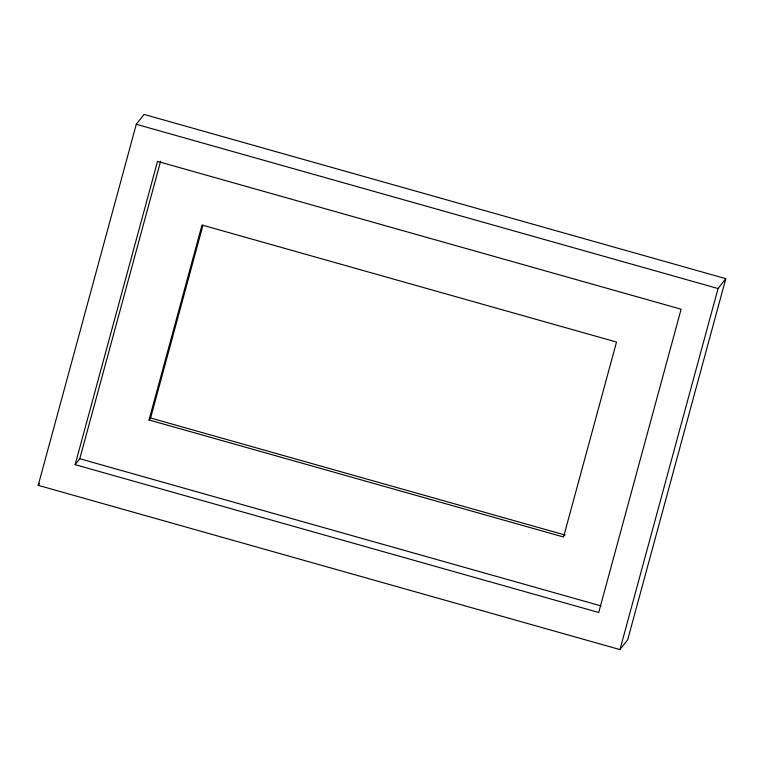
<?xml version="1.0" encoding="UTF-8"?>
<svg xmlns="http://www.w3.org/2000/svg" width="764" height="764" viewBox="0 0 764 764"><rect width="100%" height="100%" fill="white"/><g stroke="black" fill="none" stroke-linecap="round" stroke-linejoin="round"><path stroke-width="1.15" d="M38.2 485.331L136.288 124.284L144.043 114.409L725.8 278.669L627.712 639.716L619.957 649.591L38.2 485.331L39.604 483.536M75.139 464.655L157.537 161.385L681.116 309.219L598.718 612.489L75.139 464.655L79.781 458.734L160.621 161.204M149.037 419.98L202.011 225.017L616.51 342.052L563.545 537.006L149.037 419.98L150.584 418.003L202.938 225.332M619.957 649.591L718.055 288.544L725.8 278.669M136.288 124.284L718.055 288.544M150.584 418.003L565.093 535.039M79.781 458.734L601.067 605.919"/></g></svg>
